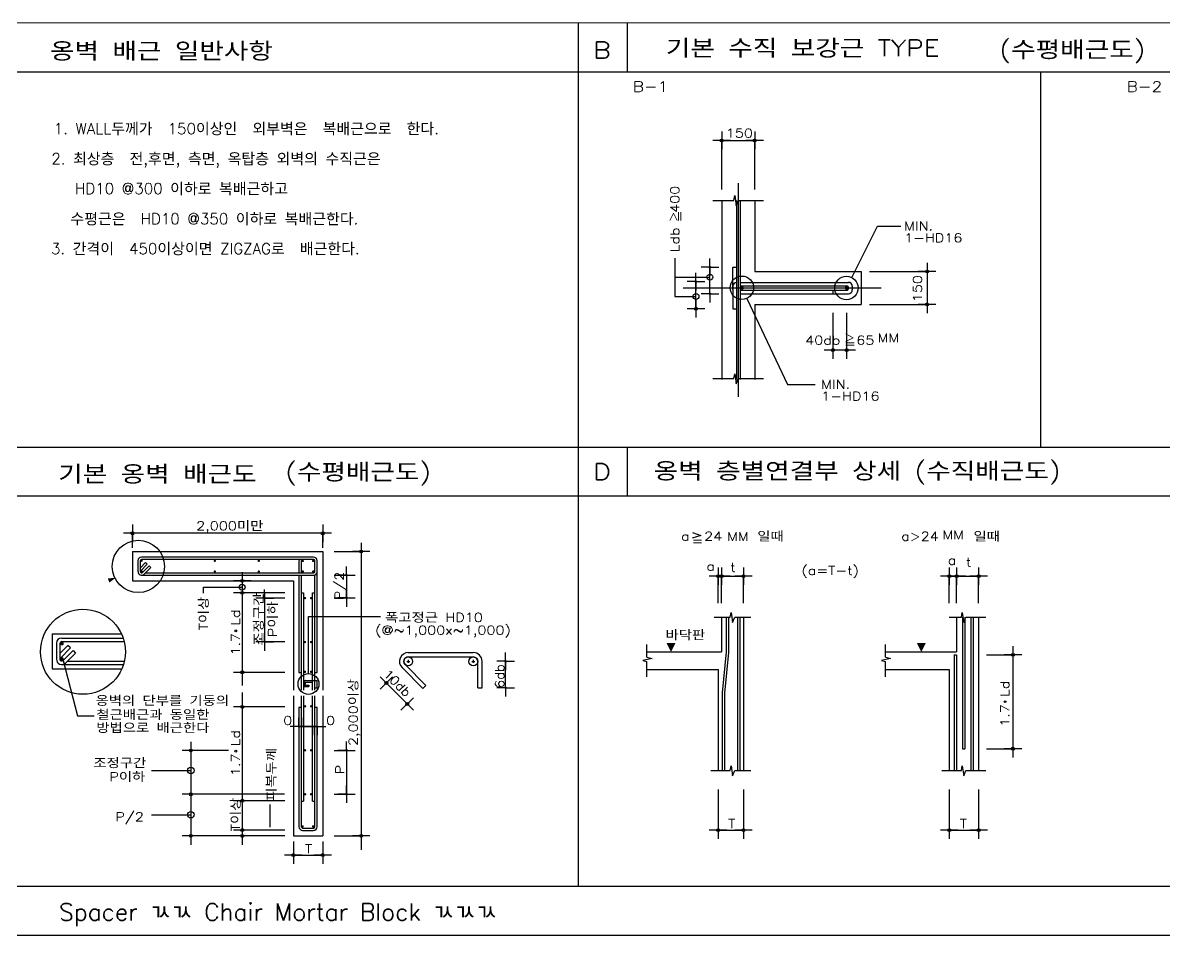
# Model space of a CAD drawing. Header units: millimetres. Extents: x 2237537 to 2823092, y 532110 to 734861.
# Drawn here: x 2742204 to 2773567, y 563648 to 588710 of the extents above; entities that cross this region are included whole.
import ezdxf
from ezdxf.lldxf.tags import DXFTag

# ---------------------------------------------------------------- set-up
doc = ezdxf.new("R2010")
doc.units = ezdxf.units.MM
doc.header["$LTSCALE"] = 300
doc.header["$MEASUREMENT"] = 0
doc.layers.get('0').update_dxf_attribs({"lineweight": 0})
for name, color, linetype in [('1', 1, 'DASHED'), ('2', 2, 'Continuous'), ('4', 4, 'Continuous'), ('CEN', 1, 'CEN'), ('WAL', 3, 'Continuous')]:
    doc.layers.add(name, color=color, linetype=linetype)
doc.layers.add('text', color=7, linetype='Continuous', lineweight=30)
doc.styles.add('HS', font='romans__.ttf', dxfattribs={"width": 1.1, "bigfont": 'ghs'})
tags = doc.linetypes.add('CEN', pattern=[62, 60, -1, 0, -1]).pattern_tags.tags
tags[10:11] = [DXFTag(74, 4), DXFTag(75, 0), DXFTag(340, '0'), DXFTag(46, 1.0), DXFTag(50, 0.0), DXFTag(44, 0.0), DXFTag(45, 0.0)]
tags[8:9] = [DXFTag(74, 4), DXFTag(75, 0), DXFTag(340, '0'), DXFTag(46, 1.0), DXFTag(50, 0.0), DXFTag(44, 0.0), DXFTag(45, 0.0)]
tags[6:7] = [DXFTag(74, 4), DXFTag(75, 0), DXFTag(340, '0'), DXFTag(46, 1.0), DXFTag(50, 0.0), DXFTag(44, 0.0), DXFTag(45, 0.0)]
tags[4:5] = [DXFTag(74, 4), DXFTag(75, 0), DXFTag(340, '0'), DXFTag(46, 1.0), DXFTag(50, 0.0), DXFTag(44, 0.0), DXFTag(45, 0.0)]
tags = doc.linetypes.add('DASHED', pattern=[3, 2, -1]).pattern_tags.tags
tags[6:7] = [DXFTag(74, 4), DXFTag(75, 0), DXFTag(340, '0'), DXFTag(46, 1.0), DXFTag(50, 0.0), DXFTag(44, 0.0), DXFTag(45, 0.0)]
tags[4:5] = [DXFTag(74, 4), DXFTag(75, 0), DXFTag(340, '0'), DXFTag(46, 1.0), DXFTag(50, 0.0), DXFTag(44, 0.0), DXFTag(45, 0.0)]
tags = doc.linetypes.add('HIDDEN', pattern=[2, 1, -1]).pattern_tags.tags
tags[6:7] = [DXFTag(74, 4), DXFTag(75, 0), DXFTag(340, '0'), DXFTag(46, 1.0), DXFTag(50, 0.0), DXFTag(44, 0.0), DXFTag(45, 0.0)]
tags[4:5] = [DXFTag(74, 4), DXFTag(75, 0), DXFTag(340, '0'), DXFTag(46, 1.0), DXFTag(50, 0.0), DXFTag(44, 0.0), DXFTag(45, 0.0)]

# ---------------------------------------------------------------- blocks, each defined once
blk = doc.blocks.new('PO10')
at = {"layer": '2'}
for p, q in [((0, 30), (0, -30)), ((30, 0), (-30, 0))]:
    blk.add_line(p, q, dxfattribs=at)
at = {"layer": 'WAL'}
blk.add_circle((0, 0), 5, dxfattribs=at)
blk = doc.blocks.new('P')
at = {"layer": '2'}
for q in [(-600, 0), (0, 600), (600, 0), (0, -600)]:
    blk.add_line((0, 0), q, dxfattribs=at)
at = {"layer": '4'}
for radius in [50, 25]:
    blk.add_circle((0, 0), radius, dxfattribs=at)

msp = doc.modelspace()

# ---------------------------------------------------------------- linework, layer by layer
msp.add_line((2806223.2, 588710.5, 1086.7), (2740136.6, 588710.5, 1086.7))
at = {"layer": '1', "color": 7}
for p, q in [((2757466.7, 588710.5, 1086.7), (2757466.7, 564990.2, 1086.7)), ((2740136.6, 587367.8, 1086.7), (2806223.2, 587367.8, 1086.7)), ((2740136.6, 577055.5, 1086.7), (2806223.2, 577055.5, 1086.7)), ((2740136.6, 575713.3, 1086.7), (2806223.2, 575713.3, 1086.7)), ((2740136.6, 564990.2, 1086.7), (2806223.2, 564990.2, 1086.7)), ((2740136.6, 563648, 1086.7), (2806223.2, 563648, 1086.7))]:
    msp.add_line(p, q, dxfattribs=at)
at = {"layer": '1', "color": 7, "elevation": 1086.7}
for points in [[(2758808.8, 588709.9), (2758808.8, 587367.8)], [(2758808.8, 577055.5), (2758808.8, 575713.3)]]:
    msp.add_lwpolyline(points, dxfattribs=at)
at = {"layer": '2'}
for p, q in [((2761410.4, 584135.9, 1086.7), (2761410.4, 585479.8, 1086.7)), ((2761410.4, 585479.8, 1086.7), (2762316.3, 585479.8, 1086.7)), ((2762316.3, 584135.9, 1086.7), (2762316.3, 585479.8, 1086.7)), ((2761168.8, 583833.5, 1086.7), (2761742.9, 583833.5, 1086.7)), ((2761410.4, 583833.5, 1086.7), (2761410.4, 578909.1, 1086.7)), ((2761742.9, 583833.5, 1086.7), (2761767, 583963, 1086.7)), ((2761767, 583963, 1086.7), (2761806.1, 583685.9, 1086.7)), ((2761806.1, 583685.9, 1086.7), (2761868.3, 583833.5, 1086.7)), ((2761868.3, 583833.5, 1086.7), (2762557.9, 583833.5, 1086.7)), ((2762316.3, 583833.5, 1086.7), (2762316.3, 581880.2, 1086.7)), ((2764980.6, 581714.9, 1086.7), (2765689.9, 583123.3, 1086.7)), ((2765689.9, 583123.3, 1086.7), (2766328.1, 583123.3, 1086.7)), ((2760121.4, 582244.4, 1086.7), (2760121.4, 581194.4, 1086.7)), ((2761084.2, 581266.5, 1086.7), (2761084.2, 581998, 1086.7)), ((2762316.3, 581880.2, 1086.7), (2765239.2, 581880.2, 1086.7)), ((2765239.2, 581880.2, 1086.7), (2765239.2, 580974.3, 1086.7)), ((2765473.6, 581880.2, 1086.7), (2767049.8, 581880.2, 1086.7)), ((2767049.8, 581880.2, 1086.7), (2767049.8, 580974.3, 1086.7)), ((2760121.4, 581724.8, 1086.7), (2761084.2, 581724.8, 1086.7)), ((2760701.1, 580856.5, 1086.7), (2760701.1, 581661, 1086.7)), ((2760121.4, 581194.4, 1086.7), (2760701.1, 581194.4, 1086.7)), ((2762099.8, 581141.7, 1086.7), (2763216.8, 578773.2, 1086.7)), ((2762316.3, 580974.3, 1086.7), (2765239.2, 580974.3, 1086.7)), ((2762316.3, 580974.3, 1086.7), (2762316.3, 578909.1, 1086.7)), ((2765473.6, 580974.3, 1086.7), (2767049.8, 580974.3, 1086.7)), ((2764466.1, 580744, 1086.7), (2764466.1, 579720.1, 1086.7)), ((2764840.6, 580744, 1086.7), (2764840.6, 579720.1, 1086.7)), ((2764840.6, 579720.1, 1086.7), (2764466.1, 579720.1, 1086.7)), ((2761742.9, 578942.5, 1086.7), (2761767, 579072, 1086.7)), ((2761767, 579072, 1086.7), (2761806.1, 578794.9, 1086.7)), ((2761168.8, 578942.5, 1086.7), (2761742.9, 578942.5, 1086.7)), ((2761806.1, 578794.9, 1086.7), (2761868.3, 578942.5, 1086.7)), ((2761868.3, 578942.5, 1086.7), (2762557.9, 578942.5, 1086.7)), ((2763216.8, 578773.2, 1086.7), (2763977.8, 578773.2, 1086.7)), ((2750443.4, 574687, 1086.7), (2745214.3, 574687, 1086.7)), ((2745214.3, 574290.4, 1086.7), (2745214.3, 574687, 1086.7)), ((2750443.4, 574290.4, 1086.7), (2750443.4, 574687, 1086.7)), ((2745214.3, 574187, 1086.7), (2746597.5, 574187, 1086.7)), ((2745214.3, 574187, 1086.7), (2745214.3, 573381.8, 1086.7)), ((2746597.5, 574187, 1086.7), (2750443.4, 574187, 1086.7)), ((2750443.4, 574187, 1086.7), (2750443.4, 570374, 1086.7)), ((2750761, 574187, 1086.7), (2751500.8, 574187, 1086.7)), ((2751500.8, 574187, 1086.7), (2751500.8, 565994.7, 1086.7)), ((2745214.3, 573381.8, 1086.7), (2746597.5, 573381.8, 1086.7)), ((2746597.5, 573381.8, 1086.7), (2749638.1, 573381.8, 1086.7)), ((2748235.4, 573381.8, 1086.7), (2748235.4, 570504.3, 1086.7)), ((2749638.1, 573381.8, 1086.7), (2749638.1, 570374, 1086.7)), ((2750761, 573536.1, 1086.7), (2751098.1, 573536.1, 1086.7)), ((2751098.1, 573536.1, 1086.7), (2751098.1, 572913.5, 1086.7)), ((2761307.1, 572764.5, 1086.7), (2761307.1, 573509.7, 1086.7)), ((2761307.1, 573509.7, 1086.7), (2762007.7, 573509.7, 1086.7)), ((2761403.7, 572764.5, 1086.7), (2761403.7, 573509.7, 1086.7)), ((2762007.7, 572764.5, 1086.7), (2762007.7, 573509.7, 1086.7)), ((2767662, 572764.5, 1086.7), (2767662, 573509.7, 1086.7)), ((2767662, 573509.7, 1086.7), (2768467.3, 573509.7, 1086.7)), ((2767863.3, 572764.5, 1086.7), (2767863.3, 573509.7, 1086.7)), ((2768467.3, 572764.5, 1086.7), (2768467.3, 573509.7, 1086.7)), ((2747170.8, 573045.3, 1086.7), (2747170.8, 573207.5, 1086.7)), ((2747170.8, 573207.5, 1086.7), (2748228.6, 573207.5, 1086.7)), ((2749402.6, 573052.8, 1086.7), (2748235.4, 573052.8, 1086.7)), ((2748847, 573052.8, 1086.7), (2748847, 571703.4, 1086.7)), ((2749402.6, 572903.4, 1086.7), (2748638, 572903.4, 1086.7)), ((2750761, 572913.5, 1086.7), (2751098.1, 572913.5, 1086.7)), ((2750052.9, 572404, 1086.7), (2752029.5, 572404, 1086.7)), ((2750052.9, 570834.4, 1086.7), (2750052.9, 572404, 1086.7)), ((2761202.4, 572385.2, 1086.7), (2761639.6, 572385.2, 1086.7)), ((2761403.7, 572385.2, 1086.7), (2761403.7, 571428.8, 1086.7)), ((2761639.6, 572385.2, 1086.7), (2761663.7, 572514.7, 1086.7)), ((2761663.7, 572514.7, 1086.7), (2761702.8, 572237.6, 1086.7)), ((2761702.8, 572237.6, 1086.7), (2761765.1, 572385.2, 1086.7)), ((2761765.1, 572385.2, 1086.7), (2762209, 572385.2, 1086.7)), ((2762007.7, 572385.2, 1086.7), (2762007.7, 568168.8, 1086.7)), ((2767662, 572385.2, 1086.7), (2767994.5, 572385.2, 1086.7)), ((2767863.3, 572385.2, 1086.7), (2767863.3, 571428.8, 1086.7)), ((2767994.5, 572385.2, 1086.7), (2768018.6, 572514.7, 1086.7)), ((2768018.6, 572514.7, 1086.7), (2768057.7, 572237.6, 1086.7)), ((2768057.7, 572237.6, 1086.7), (2768120, 572385.2, 1086.7)), ((2768120, 572385.2, 1086.7), (2768668.6, 572385.2, 1086.7)), ((2768467.3, 572385.2, 1086.7), (2768467.3, 568168.8, 1086.7)), ((2749402.6, 571703.4, 1086.7), (2748638, 571703.4, 1086.7)), ((2759351.9, 571280.9, 1086.7), (2759351.9, 571630.1, 1086.7)), ((2765908.1, 571280.9, 1086.7), (2765908.1, 571630.1, 1086.7)), ((2743308.1, 571189.6, 1086.7), (2743702.8, 569669.1, 1086.7)), ((2755470.2, 570445.1, 1086.7), (2755470.2, 571171.6, 1086.7)), ((2759494.4, 571252.4, 1086.7), (2759239.1, 571197.6, 1086.7)), ((2759239.1, 571197.6, 1086.7), (2759351.9, 571165.4, 1086.7)), ((2759351.9, 571428.8, 1086.7), (2761403.7, 571428.8, 1086.7)), ((2759351.9, 571280.9, 1086.7), (2759494.4, 571252.4, 1086.7)), ((2759351.9, 570744.3, 1086.7), (2759351.9, 571165.4, 1086.7)), ((2766050.7, 571252.4, 1086.7), (2765795.3, 571197.6, 1086.7)), ((2765795.3, 571197.6, 1086.7), (2765908.1, 571165.4, 1086.7)), ((2765908.1, 571428.8, 1086.7), (2767863.3, 571428.8, 1086.7)), ((2765908.1, 571280.9, 1086.7), (2766050.7, 571252.4, 1086.7)), ((2765908.1, 570744.3, 1086.7), (2765908.1, 571165.4, 1086.7)), ((2768684.4, 571348.2, 1086.7), (2769409.7, 571348.2, 1086.7)), ((2769409.7, 571348.2, 1086.7), (2769409.7, 568771.3, 1086.7)), ((2749402.6, 570867.3, 1086.7), (2748235.4, 570867.3, 1086.7)), ((2759351.9, 570945.6, 1086.7), (2761307.1, 570945.6, 1086.7)), ((2761307.1, 570945.6, 1086.7), (2761307.1, 568168.8, 1086.7)), ((2765908.1, 570945.6, 1086.7), (2767662, 570945.6, 1086.7)), ((2767662, 570945.6, 1086.7), (2767662, 568168.8, 1086.7)), ((2752366.1, 570743.8, 1086.7), (2752022.9, 570403.7, 1086.7)), ((2752364.6, 570402.1, 1086.7), (2752024.5, 570745.3, 1086.7)), ((2752194.5, 570573.7, 1086.7), (2752937, 569824.5, 1086.7)), ((2748235.4, 570318.4, 1086.7), (2748235.4, 566373.9, 1086.7)), ((2749638.1, 570218.3, 1086.7), (2749638.1, 566373.9, 1086.7)), ((2750443.4, 570218.3, 1086.7), (2750443.4, 566373.9, 1086.7)), ((2749402.6, 569917.2, 1086.7), (2748235.4, 569917.2, 1086.7)), ((2752595.4, 569826, 1086.7), (2752938.6, 570166.1, 1086.7)), ((2743702.8, 569669.1, 1086.7), (2744164.7, 569669.1, 1086.7)), ((2746819.4, 568718, 1086.7), (2746819.4, 566373.9, 1086.7)), ((2747859.3, 568718, 1086.7), (2746819.4, 568718, 1086.7)), ((2750761, 568725.3, 1086.7), (2751098.1, 568725.3, 1086.7)), ((2751098.1, 568725.3, 1086.7), (2751098.1, 567520.5, 1086.7)), ((2768684.4, 568771.3, 1086.7), (2769409.7, 568771.3, 1086.7)), ((2745743.9, 568171.1, 1086.7), (2746819.4, 568171.1, 1086.7)), ((2761105.8, 568168.8, 1086.7), (2761639.6, 568168.8, 1086.7)), ((2761639.6, 568168.8, 1086.7), (2761663.7, 568298.3, 1086.7)), ((2761663.7, 568298.3, 1086.7), (2761702.8, 568021.2, 1086.7)), ((2761702.8, 568021.2, 1086.7), (2761765.1, 568168.8, 1086.7)), ((2761765.1, 568168.8, 1086.7), (2762209, 568168.8, 1086.7)), ((2767460.7, 568168.8, 1086.7), (2767994.5, 568168.8, 1086.7)), ((2767994.5, 568168.8, 1086.7), (2768018.6, 568298.3, 1086.7)), ((2768018.6, 568298.3, 1086.7), (2768057.7, 568021.2, 1086.7)), ((2768057.7, 568021.2, 1086.7), (2768120, 568168.8, 1086.7)), ((2768120, 568168.8, 1086.7), (2768668.6, 568168.8, 1086.7)), ((2749391.7, 567517.4, 1086.7), (2746819.4, 567517.4, 1086.7)), ((2750761, 567520.5, 1086.7), (2751098.1, 567520.5, 1086.7)), ((2761307.1, 567652.4, 1086.7), (2761307.1, 566532.8, 1086.7)), ((2762007.7, 567652.4, 1086.7), (2762007.7, 566532.8, 1086.7)), ((2767662, 567652.4, 1086.7), (2767662, 566532.8, 1086.7)), ((2768467.3, 567652.4, 1086.7), (2768467.3, 566532.8, 1086.7)), ((2749402.6, 567340.3, 1086.7), (2748235.4, 567340.3, 1086.7)), ((2749004.4, 566616.3, 1086.7), (2749004.4, 567236.8, 1086.7)), ((2745743.9, 566956.7, 1086.7), (2746819.4, 566956.7, 1086.7)), ((2749402.6, 566535, 1086.7), (2748235.4, 566535, 1086.7)), ((2761307.1, 566532.8, 1086.7), (2762007.7, 566532.8, 1086.7)), ((2767662, 566532.8, 1086.7), (2768467.3, 566532.8, 1086.7)), ((2749391.7, 566373.9, 1086.7), (2746819.4, 566373.9, 1086.7)), ((2749402.6, 566373.9, 1086.7), (2748235.4, 566373.9, 1086.7)), ((2749638.1, 566373.9, 1086.7), (2750443.4, 566373.9, 1086.7)), ((2749638.1, 566221.2, 1086.7), (2749638.1, 565848, 1086.7)), ((2750443.4, 566221.2, 1086.7), (2750443.4, 565848, 1086.7)), ((2750761, 566373.9, 1086.7), (2751500.8, 566373.9, 1086.7)), ((2749638.1, 565848, 1086.7), (2750443.4, 565848, 1086.7))]:
    msp.add_line(p, q, dxfattribs=at)
at = {"layer": '2', "elevation": 1086.7}
for points in [[(2744754.6, 573464.5, 0, 120.8, 0), (2744561.3, 573390.6, 0, 0, 0.3939375), (2743867.5, 572599.8, 0, 0, -1.4671917)], [(2748311.3, 566443.7, 0, 120.8, 0), (2748487.7, 566494.2, 0, 0, 0), (2749004.4, 566616.3, 0, 0, 0)]]:
    msp.add_lwpolyline(points, format="xyseb", dxfattribs=at)
at = {"layer": '2'}
for centre, radius in [((2761084.2, 581724.8, 1086.7), 80.5), ((2760701.1, 581194.4, 1086.7), 80.5), ((2748228.6, 573207.5, 1086.7), 80.5), ((2746819.4, 568171.1, 1086.7), 88.1), ((2746819.4, 566956.7, 1086.7), 88.1)]:
    msp.add_circle(centre, radius, dxfattribs=at)
at = {"layer": '2', "linetype": 'HIDDEN'}
for centre, radius in [((2761962.4, 581433.1, 1086.7), 322.1), ((2764835.7, 581427.2, 1086.7), 322.1), ((2745378.4, 573776.4, 1086.7), 718.4), ((2743856.7, 571433.1, 1086.7), 1166.8), ((2752795.1, 571168.9, 1086.7), 120.8), ((2754583.1, 571168.9, 1086.7), 120.8), ((2750052.9, 570548.3, 1086.7), 286.1)]:
    msp.add_circle(centre, radius, dxfattribs=at)
at = {"layer": '4'}
for p, q in [((2761815, 583833.5, 1086.7), (2761815, 578909.1, 1086.7)), ((2761911.6, 583833.5, 1086.7), (2761911.6, 578909.1, 1086.7)), ((2761911.6, 581581.3, 1086.7), (2764888.9, 581581.3, 1086.7)), ((2761911.6, 581484.7, 1086.7), (2764840.6, 581484.7, 1086.7)), ((2761718.4, 581472.6, 1086.7), (2761718.4, 580856.5, 1086.7)), ((2764466.1, 581363.9, 1086.7), (2764466.1, 581267.2, 1086.7)), ((2764466.1, 581363.9, 1086.7), (2764840.6, 581363.9, 1086.7)), ((2764466.1, 581267.2, 1086.7), (2764888.9, 581267.2, 1086.7)), ((2764997.6, 581472.6, 1086.7), (2764997.6, 581376, 1086.7)), ((2761718.4, 580856.5, 1086.7), (2761815, 580856.5, 1086.7)), ((2746597.5, 574034, 1086.7), (2745467.9, 574034, 1086.7)), ((2746597.5, 573969.6, 1086.7), (2745467.9, 573969.6, 1086.7)), ((2750189.7, 574034, 1086.7), (2746597.5, 574034, 1086.7)), ((2750189.7, 573969.6, 1086.7), (2746597.5, 573969.6, 1086.7)), ((2745367.3, 573933.4, 1086.7), (2745367.3, 573635.4, 1086.7)), ((2745431.7, 573933.4, 1086.7), (2745431.7, 573635.4, 1086.7)), ((2745433, 573738.8, 1086.7), (2745579, 573884.7, 1086.7)), ((2745434.1, 573648.7, 1086.7), (2745624.6, 573839.2, 1086.7)), ((2745488.6, 573607.3, 1086.7), (2745673.1, 573791.8, 1086.7)), ((2745531.6, 573559.2, 1086.7), (2745718.6, 573746.2, 1086.7)), ((2745624.6, 573839.2, 1086.7), (2745579, 573884.7, 1086.7)), ((2745673.1, 573791.8, 1086.7), (2745718.6, 573746.2, 1086.7)), ((2749791.1, 573929.3, 1086.7), (2749791.1, 573599.2, 1086.7)), ((2749855.5, 573929.3, 1086.7), (2749855.5, 573599.2, 1086.7)), ((2750226, 573634.4, 1086.7), (2750226, 573933.4, 1086.7)), ((2750290.4, 570867.3, 1086.7), (2750290.4, 573933.4, 1086.7)), ((2745467.9, 573534.8, 1086.7), (2746597.5, 573534.8, 1086.7)), ((2745571.6, 573599.2, 1086.7), (2746597.5, 573599.2, 1086.7)), ((2746597.5, 573599.2, 1086.7), (2750198.4, 573599.2, 1086.7)), ((2746597.5, 573534.8, 1086.7), (2750204.2, 573534.8, 1086.7)), ((2749791.1, 573534.8, 1086.7), (2749791.1, 570867.3, 1086.7)), ((2749855.5, 573534.8, 1086.7), (2749855.5, 570374, 1086.7)), ((2750226, 570374, 1086.7), (2750226, 573540.5, 1086.7)), ((2749855.5, 573052.8, 1086.7), (2749920, 573052.8, 1086.7)), ((2749920, 573052.8, 1086.7), (2749920, 570374, 1086.7)), ((2750161.6, 570374, 1086.7), (2750161.6, 573052.8, 1086.7)), ((2750161.6, 573052.8, 1086.7), (2750226, 573052.8, 1086.7)), ((2761528, 572385.2, 1086.7), (2761528, 571428.8, 1086.7)), ((2761592.4, 572385.2, 1086.7), (2761592.4, 571415.9, 1086.7)), ((2761838.5, 572385.2, 1086.7), (2761838.5, 568168.8, 1086.7)), ((2761902.9, 572385.2, 1086.7), (2761902.9, 568168.8, 1086.7)), ((2768024.4, 572385.2, 1086.7), (2768024.4, 568771.3, 1086.7)), ((2768088.8, 572385.2, 1086.7), (2768088.8, 568771.3, 1086.7)), ((2768257.4, 572385.2, 1086.7), (2768257.4, 568168.8, 1086.7)), ((2768321.8, 572385.2, 1086.7), (2768321.8, 568168.8, 1086.7)), ((2743007.3, 571928.3, 1086.7), (2744913.1, 571928.3, 1086.7)), ((2743007.3, 571928.3, 1086.7), (2743007.3, 570961.9, 1086.7)), ((2761528, 571428.8, 1086.7), (2761419.7, 570306.7, 1086.7)), ((2761592.4, 571415.9, 1086.7), (2761484.2, 570293.8, 1086.7)), ((2767791.8, 571348.2, 1086.7), (2767856.3, 571348.2, 1086.7)), ((2767791.8, 571348.2, 1086.7), (2767791.8, 568168.8, 1086.7)), ((2767856.3, 571348.2, 1086.7), (2767856.3, 568168.8, 1086.7)), ((2743007.3, 570961.9, 1086.7), (2744924.1, 570961.9, 1086.7)), ((2749791.1, 570867.3, 1086.7), (2749855.5, 570867.3, 1086.7)), ((2750226, 570867.3, 1086.7), (2750290.4, 570867.3, 1086.7)), ((2749946, 570519.9, 1086.7), (2750066.7, 570519.9, 1086.7)), ((2749955.7, 570600.8, 1086.7), (2750161.6, 570600.8, 1086.7)), ((2749960.2, 570641, 1086.7), (2750290.6, 570641, 1086.7)), ((2750066.7, 570519.9, 1086.7), (2750066.7, 570479.7, 1086.7)), ((2750290.6, 570441.2, 1086.7), (2750290.6, 570641, 1086.7)), ((2749855.5, 570218.3, 1086.7), (2749855.5, 566627.6, 1086.7)), ((2749920, 570218.3, 1086.7), (2749920, 567332.2, 1086.7)), ((2749946, 570479.7, 1086.7), (2750066.7, 570479.7, 1086.7)), ((2750161.6, 567332.2, 1086.7), (2750161.6, 570218.3, 1086.7)), ((2750226, 570441.2, 1086.7), (2750290.6, 570441.2, 1086.7)), ((2750226, 566627.6, 1086.7), (2750226, 570218.3, 1086.7)), ((2761419.7, 570306.7, 1086.7), (2761419.7, 568168.8, 1086.7)), ((2761484.2, 570293.8, 1086.7), (2761484.2, 568168.8, 1086.7)), ((2749791.1, 569909.1, 1086.7), (2749855.5, 569909.1, 1086.7)), ((2749791.1, 569909.1, 1086.7), (2749791.1, 566627.6, 1086.7)), ((2750226, 569909.1, 1086.7), (2750290.4, 569909.1, 1086.7)), ((2750290.4, 566627.6, 1086.7), (2750290.4, 569909.1, 1086.7)), ((2768024.4, 568771.3, 1086.7), (2768088.8, 568771.3, 1086.7)), ((2749855.5, 567332.2, 1086.7), (2749920, 567332.2, 1086.7)), ((2750161.6, 567332.2, 1086.7), (2750226, 567332.2, 1086.7)), ((2749891.8, 566591.4, 1086.7), (2750189.7, 566591.4, 1086.7)), ((2749891.8, 566526.9, 1086.7), (2750189.7, 566526.9, 1086.7))]:
    msp.add_line(p, q, dxfattribs=at)
at = {"layer": '4', "linetype": 'HIDDEN'}
for p, q in [((2761718.4, 581382, 1086.7), (2761718.4, 581998, 1086.7)), ((2761718.4, 581998, 1086.7), (2761815, 581998, 1086.7)), ((2761911.6, 581363.1, 1086.7), (2764465.3, 581363.1, 1086.7)), ((2761911.6, 581266.5, 1086.7), (2764465.3, 581266.5, 1086.7))]:
    msp.add_line(p, q, dxfattribs=at)
at = {"layer": '4', "color": 7, "elevation": 1086.7}
msp.add_lwpolyline([(2770164, 587367.8), (2770164, 577055.5)], dxfattribs=at)
at = {"layer": '4', "const_width": 32.2, "elevation": 1086.7}
for points in [[(2745450.4, 573935.1, 1), (2745482.6, 573935.1, 1)], [(2747463.7, 573931.4, 1), (2747495.9, 573931.4, 1)], [(2748671.6, 573931.4, 1), (2748703.8, 573931.4, 1)], [(2749879.5, 573927.9, 1), (2749911.7, 573927.9, 1)], [(2750167.5, 573927.9, 1), (2750199.8, 573927.9, 1)], [(2745454.9, 573638.2, 1), (2745487.1, 573638.2, 1)], [(2747463.7, 573637.6, -1), (2747495.9, 573637.6, -1)], [(2748671.6, 573637.6, -1), (2748703.8, 573637.6, -1)], [(2749879.5, 573639.9, -1), (2749911.7, 573639.9, -1)], [(2750167.5, 573639.9, 1), (2750199.8, 573639.9, 1)], [(2749940, 572908.3, -1), (2749972.3, 572908.3, -1)], [(2750110, 572908.3, 1), (2750142.3, 572908.3, 1)], [(2749940, 571700.4, -1), (2749972.3, 571700.4, -1)], [(2750110, 571700.4, 1), (2750142.3, 571700.4, 1)], [(2749940, 570883.8, -1), (2749972.3, 570883.8, -1)], [(2750110, 570883.8, 1), (2750142.3, 570883.8, 1)], [(2749939.6, 570556.5, 1), (2749971.8, 570556.5, 1)], [(2749943.8, 569934.5, 1), (2749976, 569934.5, 1)], [(2750107.7, 569934.5, 1), (2750139.9, 569934.5, 1)], [(2749943.8, 568726.6, 1), (2749976, 568726.6, 1)], [(2750107.7, 568726.6, 1), (2750139.9, 568726.6, 1)], [(2749943.8, 567518.7, 1), (2749976, 567518.7, 1)], [(2750107.7, 567518.7, 1), (2750139.9, 567518.7, 1)], [(2749876.3, 566636.3, 1), (2749908.5, 566636.3, 1)], [(2750166.4, 566636.3, 1), (2750198.6, 566636.3, 1)]]:
    msp.add_lwpolyline(points, format="xyb", close=True, dxfattribs=at)
at = {"layer": '4', "elevation": 1086.7}
for points in [[(2760014.2, 571428.8, 0, 241.6, 0), (2760014.2, 571670.3, 241.6, 241.6, 0)], [(2766895, 571428.8, 0, 241.6, 0), (2766895, 571670.3, 241.6, 241.6, 0)]]:
    msp.add_lwpolyline(points, format="xyseb", dxfattribs=at)
at = {"layer": '4'}
for centre, radius, start, end in [((2761827.1, 581472.6, 1086.7), 108.7, 96.37937, 180), ((2764840.6, 581424.3, 1086.7), 60.4, 270, 90), ((2764888.9, 581472.6, 1086.7), 108.7, 0, 90), ((2764888.9, 581376, 1086.7), 108.7, 270, 0), ((2745467.9, 573933.4, 1086.7), 100.7, 90, 180), ((2745467.9, 573933.4, 1086.7), 36.2, 90, 180), ((2749895.8, 573929.3, 1086.7), 104.7, 157.38014, 180), ((2749895.8, 573929.3, 1086.7), 40.3, 90, 180), ((2750189.7, 573933.4, 1086.7), 100.7, 0, 90), ((2750189.7, 573933.4, 1086.7), 36.2, 0, 90), ((2745467.9, 573635.4, 1086.7), 99.3, 180, 309.89801), ((2745467.9, 573635.4, 1086.7), 34.9, 180, 306.3874), ((2750189.7, 573634.4, 1086.7), 100.7, 270, 0), ((2750189.7, 573634.4, 1086.7), 36.2, 270, 0), ((2749960.2, 570560.5, 1086.7), 80.5, 90, 120), ((2749960.2, 570560.5, 1086.7), 40.3, 96.40538, 263.59462), ((2749960.2, 570560.5, 1086.7), 80.5, 240, 266.80232), ((2749891.8, 566627.6, 1086.7), 100.7, 180, 270), ((2749891.8, 566627.6, 1086.7), 36.2, 180, 270), ((2750189.7, 566627.6, 1086.7), 36.2, 270, 0), ((2750189.7, 566627.6, 1086.7), 100.7, 270, 0)]:
    msp.add_arc(centre, radius, start, end, dxfattribs=at)
at = {"layer": 'CEN'}
for p, q in [((2761863.3, 584301.8, 1086.7), (2761863.3, 578440.7, 1086.7)), ((2760351.3, 581427.3, 1086.7), (2765787, 581427.3, 1086.7))]:
    msp.add_line(p, q, dxfattribs=at)
at = {"layer": 'text', "color": 3}
for p, q in [((2760837.2, 574629.8, 1086.7), (2760595.5, 574556.1, 1086.7)), ((2760607.8, 574711.7, 1086.7), (2760837.2, 574629.8, 1086.7))]:
    msp.add_line(p, q, dxfattribs=at)
for centre in [(2748054.2, 572009.5, 1086.7), (2769195.2, 570062.6, 1086.7), (2748054.2, 568704.5, 1086.7)]:
    msp.add_circle(centre, 25.2, dxfattribs=at)
at = {"layer": 'WAL'}
for p, q in [((2743269, 571807.5, 1086.7), (2744961.7, 571807.5, 1086.7)), ((2743128.1, 571666.5, 1086.7), (2743128.1, 571223.6, 1086.7)), ((2743224.7, 571658.5, 1086.7), (2743224.7, 571231.7, 1086.7)), ((2743224.7, 571386.7, 1086.7), (2743443.7, 571605.7, 1086.7)), ((2743226.3, 571251.6, 1086.7), (2743512, 571537.3, 1086.7)), ((2743277.1, 571710.8, 1086.7), (2744989.9, 571710.8, 1086.7)), ((2743308.1, 571189.6, 1086.7), (2743584.8, 571466.2, 1086.7)), ((2743512, 571537.3, 1086.7), (2743443.7, 571605.7, 1086.7)), ((2743584.8, 571466.2, 1086.7), (2743653.1, 571397.9, 1086.7)), ((2743372.6, 571117.4, 1086.7), (2743653.1, 571397.9, 1086.7)), ((2743434.6, 571179.4, 1086.7), (2744995.5, 571179.4, 1086.7)), ((2752755.2, 571168.9, 1086.7), (2752835.1, 571168.9, 1086.7)), ((2752795.1, 571410.5, 1086.7), (2754583.1, 571410.5, 1086.7)), ((2752795.1, 571289.7, 1086.7), (2754583.1, 571289.7, 1086.7)), ((2752795.1, 571208.8, 1086.7), (2752795.1, 571129, 1086.7)), ((2754543.2, 571168.9, 1086.7), (2754623.1, 571168.9, 1086.7)), ((2754583.1, 571208.8, 1086.7), (2754583.1, 571129, 1086.7)), ((2754703.9, 570443.2, 1086.7), (2754703.9, 571168.9, 1086.7)), ((2754824.7, 570443.2, 1086.7), (2754824.7, 571168.9, 1086.7)), ((2743269, 571082.7, 1086.7), (2743277.1, 571082.7, 1086.7)), ((2743277.1, 571082.7, 1086.7), (2744969.6, 571082.7, 1086.7)), ((2753196, 570421.2, 1086.7), (2752623.5, 570998.9, 1086.7)), ((2753281.4, 570506.6, 1086.7), (2752709.3, 571083.9, 1086.7)), ((2753196, 570421.2, 1086.7), (2753281.4, 570506.6, 1086.7)), ((2754703.9, 570443.2, 1086.7), (2754824.7, 570443.2, 1086.7))]:
    msp.add_line(p, q, dxfattribs=at)
at = {"layer": 'WAL', "elevation": 1086.7}
for points, const_width in [([(2761943.2, 581427.3, 1), (2761994.5, 581427.3, 1)], 45.3), ([(2764860.7, 581427.3, -1), (2764809.3, 581427.3, -1)], 45.3), ([(2743257.5, 571654.4, -1), (2743305.8, 571654.4, -1)], 48.3), ([(2743257.5, 571235.8, 1), (2743305.8, 571235.8, 1)], 48.3)]:
    msp.add_lwpolyline(points, format="xyb", close=True, dxfattribs=dict(at, const_width=const_width))
at = {"layer": 'WAL'}
for centre in [(2752194.5, 570573.7, 1086.7), (2752767, 569996.1, 1086.7)]:
    msp.add_circle(centre, 40.3, dxfattribs=at)
for centre, radius, start, end in [((2743269, 571666.5, 1086.7), 140.9, 90, 180), ((2743277.1, 571658.5, 1086.7), 52.3, 90, 180), ((2743277.1, 571231.7, 1086.7), 149, 180, 309.89801), ((2743277.1, 571231.7, 1086.7), 52.3, 180, 306.3874), ((2752795.1, 571168.9, 1086.7), 241.6, 90, 224.74022), ((2752795.1, 571168.9, 1086.7), 120.8, 90, 224.74022), ((2754583.1, 571168.9, 1086.7), 241.6, 0, 90), ((2754583.1, 571168.9, 1086.7), 120.8, 0, 90)]:
    msp.add_arc(centre, radius, start, end, dxfattribs=at)

# ---------------------------------------------------------------- block references
at = {"layer": '2'}
for name, p, xscale, yscale, zscale in [('P', (2761084.2, 581998, 1086.7), 0.4026408749632537, 0.4026408749632537, 0.4026408750000883), ('P', (2760701.1, 581600.4, 1086.7), 0.4026408749632537, 0.4026408749632537, 0.4026408750000883), ('P', (2761084.2, 581266.5, 1086.7), 0.4026408749632537, 0.4026408749632537, 0.4026408750000883), ('PO10', (2760701.1, 580856.5, 1086.7), 8.052817499730736, 8.052817499963567, 8.052817499999946), ('PO10', (2745214.3, 574687, 1086.7), 8.052817499730736, 8.052817499963567, 8.052817499999946), ('PO10', (2750443.4, 574687, 1086.7), 8.052817499730736, 8.052817499963567, 8.052817499999946), ('PO10', (2751500.8, 574187, 1086.7), 8.052817499730736, 8.052817499963567, 8.052817499999946), ('P', (2751098.1, 573536.1, 1086.7), 0.4026408749632537, 0.4026408749632537, 0.4026408750000883), ('PO10', (2761307.1, 573509.7, 1086.7), 8.052817499730736, 8.052817499963567, 8.052817499999946), ('PO10', (2761403.7, 573509.7, 1086.7), 8.052817499730736, 8.052817499963567, 8.052817499999946), ('PO10', (2762007.7, 573509.7, 1086.7), 8.052817499730736, 8.052817499963567, 8.052817499999946), ('PO10', (2767662, 573509.7, 1086.7), 8.052817499730736, 8.052817499963567, 8.052817499999946), ('PO10', (2767863.3, 573509.7, 1086.7), 8.052817499730736, 8.052817499963567, 8.052817499999946), ('PO10', (2768467.3, 573509.7, 1086.7), 8.052817499730736, 8.052817499963567, 8.052817499999946), ('PO10', (2748235.4, 573381.8, 1086.7), 8.052817499730736, 8.052817499963567, 8.052817499999946), ('PO10', (2748235.4, 573052.8, 1086.7), 8.052817499730736, 8.052817499963567, 8.052817499999946), ('P', (2748847, 572903.4, 1086.7), 0.4026408749632537, 0.4026408749632537, 0.4026408750000883), ('P', (2751098.1, 572913.5, 1086.7), 0.4026408749632537, 0.4026408749632537, 0.4026408750000883), ('P', (2748847, 571703.4, 1086.7), 0.4026408749632537, 0.4026408749632537, 0.4026408750000883), ('PO10', (2769409.7, 571348.2, 1086.7), 8.052817499730736, 8.052817499963567, 8.052817499999946), ('P', (2755470.2, 571171.6, 1086.7), 0.4026408749632537, 0.4026408749632537, 0.4026408750000883), ('PO10', (2748235.4, 570867.3, 1086.7), 8.052817499730736, 8.052817499963567, 8.052817499999946), ('P', (2755470.2, 570445.1, 1086.7), 0.4026408749632537, 0.4026408749632537, 0.4026408750000883), ('PO10', (2748235.4, 569917.2, 1086.7), 8.052817499730736, 8.052817499963567, 8.052817499999946), ('P', (2749791.1, 569380.8, 1086.7), 0.4026408749632537, 0.4026408749632537, 0.4026408750000883), ('P', (2749920, 569380.8, 1086.7), 0.4026408749632537, 0.4026408749632537, 0.4026408750000883), ('P', (2750161.6, 569380.8, 1086.7), 0.4026408749632537, 0.4026408749632537, 0.4026408750000883), ('P', (2750290.4, 569380.8, 1086.7), 0.4026408749632537, 0.4026408749632537, 0.4026408750000883), ('PO10', (2746819.4, 568718, 1086.7), 8.052817499730736, 8.052817499963567, 8.052817499999946), ('P', (2751098.1, 568725.3, 1086.7), 0.4026408749632537, 0.4026408749632537, 0.4026408750000883), ('PO10', (2769409.7, 568771.3, 1086.7), 8.052817499730736, 8.052817499963567, 8.052817499999946), ('PO10', (2746819.4, 567517.4, 1086.7), 8.052817499730736, 8.052817499963567, 8.052817499999946), ('P', (2751098.1, 567520.5, 1086.7), 0.4026408749632537, 0.4026408749632537, 0.4026408750000883), ('PO10', (2748235.4, 567340.3, 1086.7), 8.052817499730736, 8.052817499963567, 8.052817499999946), ('PO10', (2748235.4, 566535, 1086.7), 8.052817499730736, 8.052817499963567, 8.052817499999946), ('PO10', (2761307.1, 566532.8, 1086.7), 8.052817499730736, 8.052817499963567, 8.052817499999946), ('PO10', (2762007.7, 566532.8, 1086.7), 8.052817499730736, 8.052817499963567, 8.052817499999946), ('PO10', (2767662, 566532.8, 1086.7), 8.052817499730736, 8.052817499963567, 8.052817499999946), ('PO10', (2768467.3, 566532.8, 1086.7), 8.052817499730736, 8.052817499963567, 8.052817499999946), ('PO10', (2746819.4, 566373.9, 1086.7), 8.052817499730736, 8.052817499963567, 8.052817499999946), ('PO10', (2748235.4, 566373.9, 1086.7), 8.052817499730736, 8.052817499963567, 8.052817499999946), ('PO10', (2751500.8, 566373.9, 1086.7), 8.052817499730736, 8.052817499963567, 8.052817499999946), ('PO10', (2749638.1, 565848, 1086.7), 8.052817499730736, 8.052817499963567, 8.052817499999946), ('PO10', (2750443.4, 565848, 1086.7), 8.052817499730736, 8.052817499963567, 8.052817499999946)]:
    msp.add_blockref(name, p, dxfattribs=dict(at, xscale=xscale, yscale=yscale, zscale=zscale))
at = {"layer": '4', "xscale": 8.052817499730736, "yscale": 8.052817499963567, "zscale": 8.052817499999946}
for p in [(2761410.4, 585479.8, 1086.7), (2762316.3, 585479.8, 1086.7), (2767049.8, 581880.2, 1086.7), (2767049.8, 580974.3, 1086.7), (2764466.1, 579720.1, 1086.7), (2764840.6, 579720.1, 1086.7)]:
    msp.add_blockref('PO10', p, dxfattribs=at)

# ---------------------------------------------------------------- texts
at = {"layer": '1', "color": 2, "style": 'HS', "width": 1.2}
for s, height, p in [('옹벽 배근 일반사항', 447.38, (2742950.6, 587716.8, 1086.7)), ('B', 447.4, (2757879, 587738.6, 1086.7)), ('기본 수직 보강근 TYPE', 447.379, (2759874.9, 587797.2, 1086.7)), ('(수평배근도)', 447.38, (2769039.3, 587756.6, 1086.7)), ('기본 옹벽 배근도', 447.38, (2743176.8, 576096.4, 1086.7)), ('(수평배근도)', 447.38, (2749412, 576152.8, 1086.7)), ('D', 447.4, (2757879, 576153.9, 1086.7)), ('옹벽 층별연결부 상세 (수직배근도)', 447.379, (2759539.6, 576181.2, 1086.7))]:
    msp.add_text(s, height=height, dxfattribs=at).set_placement(p)
at = {"layer": '1', "color": 2, "style": 'HS'}
msp.add_text('Spacer ㄳㄳ Chair Mortar Block ㄳㄳㄳ', height=470.925, dxfattribs=at).set_placement((2743200.8, 564048, 1086.7))
at = {"layer": 'text', "color": 3, "style": 'HS', "width": 1.2}
for s, height, p in [('B-1', 281.85, (2758967.4, 586819.5, 1086.7)), ('B-2', 281.85, (2772539.7, 586819.5, 1086.7)), ('150', 241.58, (2761521, 585561.4, 1086.7)), ('MIN.', 241.58, (2766419.5, 583008.2, 1086.7)), ('1-HD16', 241.58, (2766419.5, 582683.9, 1086.7)), ('40db', 241.58, (2763701.9, 579871, 1086.7)), ('>', 241.6, (2764771.4, 579955.6, 1086.7)), ('=', 241.6, (2764771.4, 579785, 1086.7)), ('65', 241.58, (2765107.1, 579871, 1086.7)), ('MM', 241.58, (2765690.9, 579934, 1086.7)), ('MIN.', 241.58, (2764141.4, 578659.7, 1086.7)), ('1-HD16', 241.58, (2764141.4, 578335.4, 1086.7)), ('2,000미만', 241.58, (2746967.1, 574772.3, 1086.7)), ('a  24    일때', 241.585, (2760292.7, 574486.4, 1086.7)), ('MM', 241.58, (2761555, 574477, 1086.7)), ('a>24    일때', 241.58, (2766340.9, 574484.8, 1086.7)), ('MM', 241.58, (2767470.4, 574526.2, 1086.7)), ('=', 241.6, (2760583.1, 574360.4, 1086.7)), ('a', 241.6, (2767617.8, 573823.6, 1086.7)), ('t', 241.6, (2768118.8, 573775.7, 1086.7)), ('a', 241.6, (2760986.1, 573662.5, 1086.7)), ('t', 241.6, (2761643.3, 573633.2, 1086.7)), ('(a=T-t)', 241.58, (2763601.1, 573542.6, 1086.7)), ('폭고정근 HD10', 241.58, (2752158.5, 572257.2, 1086.7)), ('(@~1,000x~1,000)', 241.585, (2751885.7, 571906, 1086.7)), ('바닥판', 241.58, (2759865.7, 571775.5, 1086.7)), ('옹벽의 단부를 기둥의', 241.585, (2744201, 569972.6, 1086.7)), ('철근배근과 동일한', 241.58, (2744223.5, 569588.1, 1086.7)), ('0', 241.6, (2749359.8, 569424.8, 1086.7)), ('0', 241.6, (2750534.6, 569424.8, 1086.7)), ('방법으로 배근한다', 241.58, (2744223.5, 569228.2, 1086.7)), ('조정구간', 241.58, (2744141, 568261.2, 1086.7)), ('P이하', 241.58, (2744580.7, 567877.9, 1086.7)), ('P/2', 241.58, (2744747.9, 566778.4, 1086.7)), ('T', 241.6, (2761583, 566590.1, 1086.7)), ('T', 241.6, (2767950.3, 566590.1, 1086.7)), ('T', 241.6, (2749954.5, 565900.7, 1086.7))]:
    msp.add_text(s, height=height, dxfattribs=at).set_placement(p)
at = {"layer": 'text', "color": 3, "style": 'HS'}
for s, p in [('1. WALL두께가  150이상인  외부벽은  복배근으로  한다.', (2743054.6, 585652.2, 1086.7)), ('2. 최상층  전,후면, 측면, 옥탑층 외벽의 수직근은', (2742989, 584826.7, 1086.7)), (' HD10 @300 이하로 복배근하고', (2743430.8, 584006.5, 1086.7)), ('수평근은  HD10 @350 이하로 복배근한다.', (2743511.3, 583175.9, 1086.7)), ('3. 간격이  450이상이면 ZIGZAG로  배근한다.', (2742978.4, 582355.7, 1086.7))]:
    msp.add_text(s, height=301.981, dxfattribs=at).set_placement(p)
for s, height, rotation, width, p in [('Ldb  400', 241.58, 90, 1.2, (2760242.3, 582408.6, 1086.7)), ('>', 241.6, 90, 1.2, (2760186.8, 583234.9, 1086.7)), ('=', 241.6, 90, 1.2, (2760357.4, 583234.9, 1086.7)), ('150', 241.58, 90, 1.2, (2766908.3, 581034.1, 1086.7)), ('P/2', 241.58, 90, 1.2, (2751019.3, 572850.4, 1086.7)), ('조정구간', 241.58, 90, 1.2, (2748801.7, 571603.6, 1086.7)), ('T이상', 241.58, 90, 1.2, (2747290.2, 572022.8, 1086.7)), ('P이하', 241.58, 90, 1.2, (2749185.5, 571834, 1086.7)), ('1.7 Ld', 241.58, 90, 1.2, (2748168.8, 571327, 1086.7)), ('10db', 241.58, 315, 1.1, (2752095.9, 570800.4, 1086.7)), ('6db', 241.58, 90, 1.1, (2755428.4, 570433.4, 1086.7)), ('2,000이상', 241.58, 90, 1.2, (2751402.8, 568844.6, 1086.7)), ('1.7 Ld', 241.58, 90, 1.2, (2769309.8, 569372.5, 1086.7)), ('1.7 Ld', 241.58, 90, 1.2, (2748168.8, 568014.4, 1086.7)), ('피복두께', 241.58, 90, 1.2, (2749153.6, 567337.9, 1086.7)), ('P', 241.6, 90, 1.2, (2751038.2, 568065, 1086.7)), ('T이상', 241.58, 90, 1.2, (2748167.7, 566504.2, 1086.7))]:
    msp.add_text(s, height=height, rotation=rotation, dxfattribs=dict(at, width=width)).set_placement(p)

doc.saveas('drawing.dxf')
